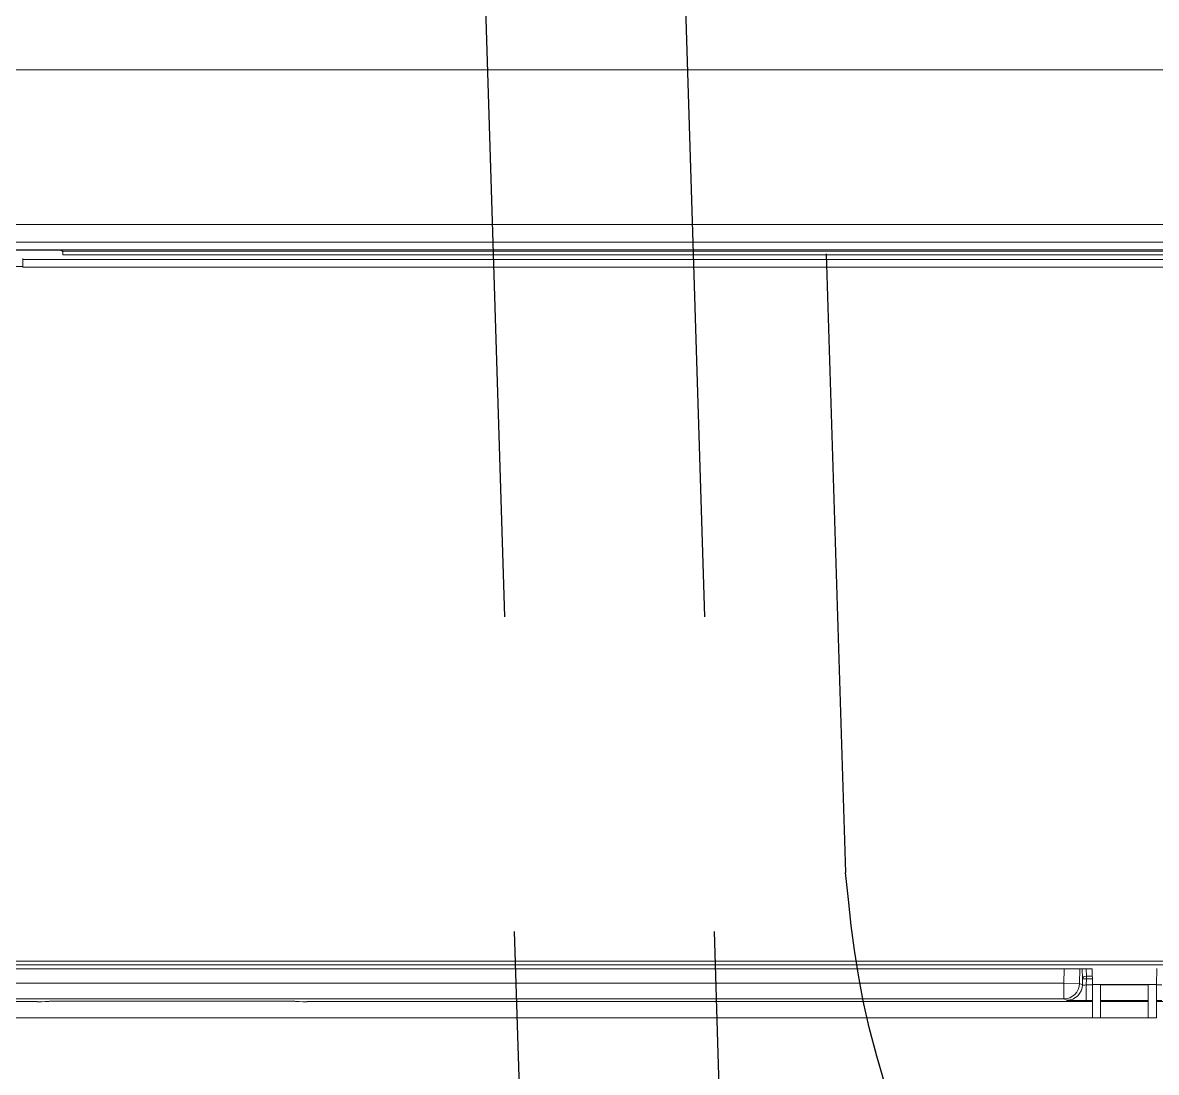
# Model space of a CAD drawing. Header units: inches. Extents: x 3778 to 56227, y -16914 to 35091.
# Drawn here: x 42949.4 to 43093.4, y -12849.5 to -12716.2 of the extents above; entities that cross this region are included whole.
import ezdxf

# ---------------------------------------------------------------- set-up
doc = ezdxf.new("R2010")
doc.units = ezdxf.units.IN
doc.header["$LTSCALE"] = 100
doc.header["$MEASUREMENT"] = 0
doc.linetypes.add('DH-HID2', pattern=[1.2, 0.8, -0.4])
doc.layers.add('2-con', color=2, linetype='Continuous')
doc.layers.add('FU-FURM', color=251, linetype='DH-HID2')
doc.layers.add('mark-B', color=2, linetype='Continuous', lineweight=20)

# ---------------------------------------------------------------- blocks, each defined once
blk = doc.blocks.new('cjscjdeh')
at = {"layer": 'FU-FURM', "color": 8}
for p, q in [((150847.34, 68252.12), (150857.09, 67937.98)), ((150872.73, 68252.09), (150882.67, 67931.54)), ((150890.7, 68218.26), (150896.86, 68019.7)), ((150897.23, 68016.27), (150896.86, 68019.7)), ((150897.6, 68013), (150897.23, 68016.27)), ((150898.01, 68009.83), (150897.6, 68013)), ((150898.5, 68006.66), (150898.01, 68009.83)), ((150899.1, 68003.42), (150898.5, 68006.66)), ((150899.87, 68000.02), (150899.1, 68003.42)), ((150900.82, 67996.39), (150899.87, 68000.02)), ((150902, 67992.44), (150900.82, 67996.39))]:
    blk.add_line(p, q, dxfattribs=at)
blk = doc.blocks.new('무풍1WAY 대형')
at = {"layer": 'mark-B'}
for p, q in [((-409.33, -240.6), (-409.33, -236.38)), ((-409.33, -236.38), (-408.3, -236.38)), ((-408.3, -236.38), (-408.3, -240.6)), ((-408.3, -236.38), (-402.25, -236.38)), ((-402.25, -240.6), (-402.25, -236.38)), ((-402.25, -236.38), (-401.23, -236.38)), ((-401.23, -240.6), (-401.23, -236.38)), ((-401.23, -236.38), (-215.13, -236.38)), ((-415.33, -238.42), (-409.32, -238.42)), ((-410.03, -238.55), (-409.33, -238.55)), ((-408.3, -238.42), (-402.25, -238.42)), ((-408.3, -238.55), (-402.25, -238.55)), ((-401.23, -238.42), (-301.47, -238.42)), ((-401.23, -238.55), (-400.43, -238.55)), ((-400.43, -238.55), (-400.43, -240.54)), ((-397.94, -238.59), (-397.58, -238.77)), ((-397.58, -238.77), (-240.12, -238.77)), ((-397.58, -238.77), (-397.58, -240.76)), ((-299.87, -238.48), (-299.97, -238.44)), ((-298.87, -238.49), (-269.74, -238.49)), ((-268.64, -238.44), (-268.75, -238.48)), ((-267.15, -238.42), (-247.56, -238.42)), ((-409.33, -240.54), (-410.03, -240.54)), ((-409.33, -240.6), (-409.4, -242.64)), ((-409.33, -240.6), (-408.3, -240.6)), ((-402.25, -240.54), (-408.3, -240.54)), ((-408.3, -240.6), (-402.25, -240.6)), ((-402.25, -240.6), (-401.23, -240.6)), ((-400.43, -240.54), (-401.23, -240.54)), ((-401.23, -240.6), (-401.16, -242.57)), ((-401.21, -241.31), (-400.44, -241.31)), ((-400.44, -241.66), (-401.19, -241.66)), ((-400.44, -241.31), (-400.43, -240.54)), ((-400.44, -241.31), (-400.44, -241.66)), ((-400.44, -241.31), (-399.94, -241.32)), ((-400.42, -242.57), (-400.44, -241.66)), ((-399.93, -240.56), (-399.94, -241.32)), ((-399.91, -242.57), (-399.94, -241.32)), ((-399.57, -240.74), (-399.93, -240.56)), ((-399.59, -242.57), (-399.57, -240.74)), ((-397.58, -240.76), (-399.57, -240.74)), ((-397.58, -240.76), (-397.6, -242.57)), ((-218.69, -240.76), (-397.58, -240.76)), ((-569.85, -243.1), (569.83, -243.1)), ((-401.16, -242.57), (-215.2, -242.57)), ((581.95, -243.57), (-581.96, -243.57)), ((-265.32, -332.81), (-265.32, -331.8)), ((-265.32, -331.8), (-236.09, -331.8)), ((-270.38, -333.78), (-516.31, -333.78)), ((-516.28, -333.28), (-270.41, -333.28)), ((-270.04, -333.89), (-231.83, -333.89)), ((-116.06, -337.15), (-506.37, -337.15))]:
    blk.add_line(p, q, dxfattribs=at)
for centre, major_axis, ratio, start_param, end_param in [((-400.43, -238.59), (-2.49, 0), 0.017454, 3.176298, 4.712188), ((-397.94, -240.58), (0.89, 1.78), 0.999246, 0.466114, 2.024798), ((-397.58, -240.76), (0.89, 1.78), 0.999246, 0.466114, 2.024798), ((-301.47, -238.44), (-1.49, 0), 0.017455, 3.193953, 4.712389), ((-298.87, -238.48), (-0.996, 0), 0.017455, 0.05236, 1.570793), ((-269.74, -238.48), (-0.996, 0), 0.017455, 1.5708, 3.089233), ((-267.15, -238.44), (-1.49, 0), 0.017455, 4.712389, 6.230825), ((-400.44, -241.31), (0.498, 0.012), 0.70701, 4.695839, 6.233817), ((-400.43, -240.58), (-0.498, -0.023), 0.086991, 3.171454, 4.707343)]:
    blk.add_ellipse(centre, major_axis=major_axis, ratio=ratio, start_param=start_param, end_param=end_param, dxfattribs=at)
for points, degree in [([(-432.21, -331.71), (-265.32, -331.71)], 1), ([(-265.32, -331.71), (-265.32, -331.74), (-265.32, -331.77), (-265.32, -331.8)], 3), ([(-535.91, -356.78), (-392.78, -356.78), (-249.66, -356.78), (-106.54, -356.78)], 3)]:
    blk.add_open_spline(points, degree=degree, dxfattribs=at)
for points, knots in [([(-265.32, -332.72), (-265.32, -332.72), (-265.32, -332.72), (-265.32, -332.7), (-265.32, -332.68), (-265.32, -332.63), (-265.32, -332.6), (-265.32, -332.53), (-265.32, -332.48), (-265.32, -332.39), (-265.32, -332.34), (-265.32, -332.23), (-265.32, -332.17), (-265.32, -332.04), (-265.32, -331.98), (-265.32, -331.84), (-265.32, -331.78), (-265.32, -331.71)], [0, 0, 0, 0, 0.125, 0.125, 0.25, 0.25, 0.375, 0.375, 0.5, 0.5, 0.625, 0.625, 0.75, 0.75, 0.875, 0.875, 1, 1, 1, 1]), ([(-552.04, -333.94), (-546.29, -333.94), (-540.54, -333.94), (-529.04, -333.94), (-523.29, -333.94), (-506.03, -333.94), (-494.53, -333.94), (-460.03, -333.94), (-437.03, -333.94), (-368.02, -333.94), (-322.02, -333.94), (-184, -333.94), (-92, -333.94), (0.01, -333.94)], [0, 0, 0, 0, 0.03125, 0.03125, 0.0625, 0.0625, 0.125, 0.125, 0.25, 0.25, 0.5, 0.5, 1, 1, 1, 1]), ([(-265.32, -332.72), (-280.97, -332.72), (-336.59, -332.72), (-392.23, -332.72), (-432.21, -332.72)], [0, 0, 0, 0, 0.28139, 1, 1, 1, 1]), ([(-270.41, -333.28), (-270.41, -333.31), (-270.41, -333.34), (-270.41, -333.39), (-270.41, -333.41), (-270.41, -333.44), (-270.4, -333.45), (-270.4, -333.5), (-270.4, -333.53), (-270.4, -333.57), (-270.4, -333.58), (-270.4, -333.61), (-270.4, -333.62), (-270.4, -333.65), (-270.4, -333.67), (-270.39, -333.7), (-270.39, -333.71), (-270.39, -333.72), (-270.39, -333.74), (-270.39, -333.75), (-270.39, -333.76), (-270.39, -333.76), (-270.38, -333.77), (-270.38, -333.78), (-270.38, -333.78)], [0, 0, 0, 0, 0.125, 0.125, 0.1875, 0.1875, 0.25, 0.25, 0.375, 0.375, 0.4375, 0.4375, 0.5, 0.5, 0.625, 0.625, 0.6875, 0.6875, 0.75, 0.8125, 0.8125, 0.875, 0.875, 1, 1, 1, 1]), ([(-270.38, -333.78), (-270.34, -333.79), (-270.31, -333.8), (-270.19, -333.84), (-270.12, -333.87), (-270.04, -333.89)], [0, 0, 0, 0, 0.334184, 0.334184, 1, 1, 1, 1]), ([(0.01, -334.91), (-92, -334.91), (-184, -334.91), (-322.02, -334.91), (-368.02, -334.91), (-437.03, -334.91), (-460.03, -334.91), (-494.53, -334.91), (-506.03, -334.91), (-523.29, -334.91), (-529.04, -334.91), (-540.54, -334.91), (-546.29, -334.91), (-552.04, -334.91)], [0, 0, 0, 0, 0.5, 0.5, 0.75, 0.75, 0.875, 0.875, 0.9375, 0.9375, 0.96875, 0.96875, 1, 1, 1, 1])]:
    blk.add_open_spline(points, degree=3, knots=knots, dxfattribs=at)
blk = doc.blocks.new('dpdjzjs')
at = {"layer": 'mark-B', "rotation": 180}
blk.add_blockref('무풍1WAY 대형', (178654.91, 88751.49), dxfattribs=at)

msp = doc.modelspace()

# ---------------------------------------------------------------- block references
msp.add_blockref('cjscjdeh', (-107842.97, -80843.84))
at = {"layer": '2-con'}
msp.add_blockref('dpdjzjs', (-135970.86, -101830.44), dxfattribs=at)

doc.saveas('drawing.dxf')
